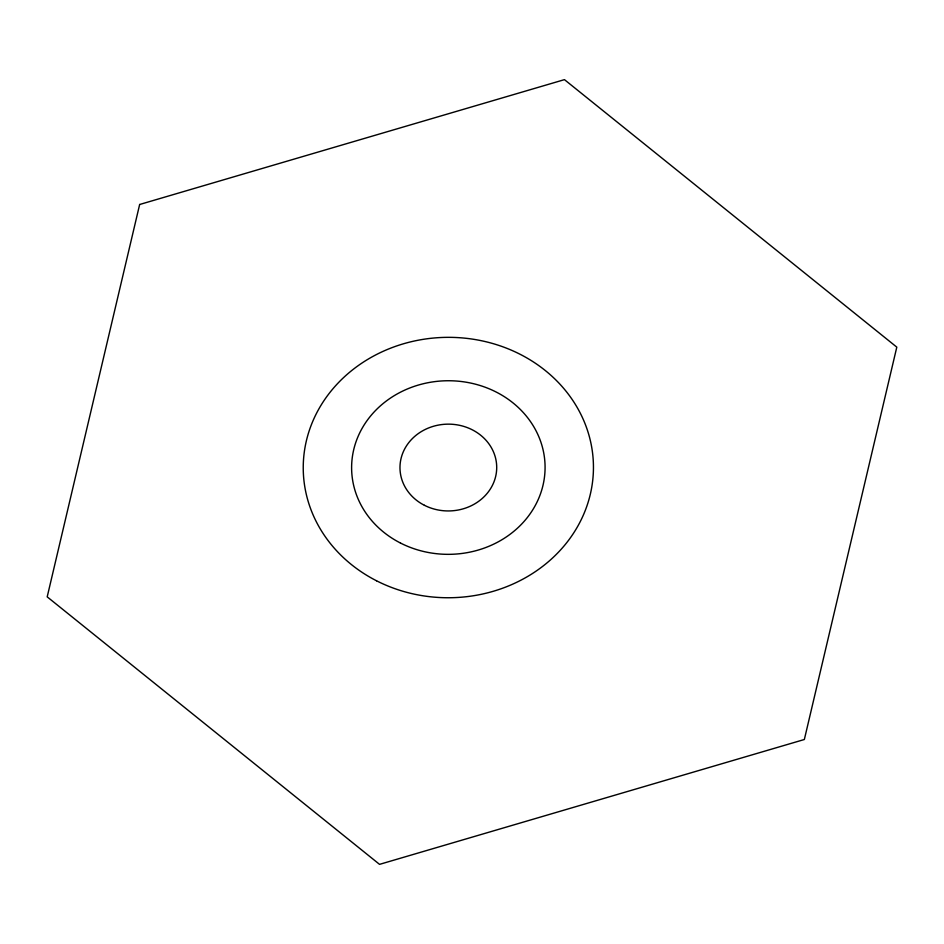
<?xml version="1.0" encoding="UTF-8"?>
<svg xmlns="http://www.w3.org/2000/svg" width="944" height="944" viewBox="0 0 944 944"><rect width="100%" height="100%" fill="white"/><g stroke="black" fill="none" stroke-linecap="round" stroke-linejoin="round"><path stroke-width="1.42" d="M139.653 204.494L47.2 596.856L379.547 864.362L804.347 739.506L896.8 347.144L564.453 79.638L139.653 204.494M400.457 543.024A96.736 86.801 -0.4 0 0 545.077 466.914A96.736 86.801 -0.4 0 0 399.489 392.692A96.736 86.801 -0.4 0 0 400.457 543.024M424.399 505.288A48.368 43.4 -0.4 0 0 496.709 467.221A48.368 43.4 -0.4 0 0 423.915 430.122A48.368 43.4 -0.4 0 0 424.399 505.288M376.514 580.772A145.105 130.201 -0.4 0 0 593.446 466.596A145.105 130.201 -0.4 0 0 375.063 355.263A145.105 130.201 -0.4 0 0 376.514 580.772"/></g></svg>
